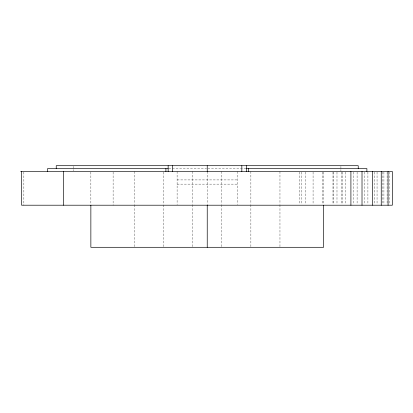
<?xml version="1.0" encoding="UTF-8"?>
<svg xmlns="http://www.w3.org/2000/svg" width="413" height="413" viewBox="0 0 413 413"><rect width="100%" height="100%" fill="white"/><g stroke="black" fill="none" stroke-linecap="round" stroke-linejoin="round"><path stroke-width="0.31" stroke-dasharray="2.06 1.55" d="M168.788 168.592L206.593 168.592M207.868 168.592L246.009 168.592M177.11 179.918L237.351 179.918M177.11 184.131L237.351 184.131M389.118 172.123L389.118 204.569M387.1 172.123L387.1 204.569M383.914 172.123L383.914 204.569M382.118 172.123L382.118 204.569M377.054 172.123L377.054 204.569M374.508 172.123L374.508 204.569M367.906 172.123L367.906 204.569M364.787 172.123L364.787 204.569M357.1 172.123L357.1 204.569M353.626 172.123L353.626 204.569M345.376 172.123L345.376 204.569M342.645 172.123L342.645 204.569M341.778 172.123L341.778 204.569M340.916 166.341L340.916 168.917M340.916 169.557L340.916 170.843M336.987 172.123L336.987 204.569M333.554 172.123L333.554 204.569M332.981 172.123L332.981 204.569M323.601 172.123L323.601 204.569M322.538 172.123L322.538 204.569M313.075 172.123L313.075 204.569M305.816 172.123L305.816 204.569M301.253 172.123L301.253 204.569M299.699 172.123L299.699 204.569M279.962 171.488L279.962 204.254M279.962 204.9L279.962 246.659M250.872 171.488L250.872 204.254M250.872 204.9L250.872 246.659M237.351 171.488L237.351 204.58M221.776 171.488L221.776 204.254M221.776 204.9L221.776 246.659M207.233 171.488L207.233 204.569M192.685 171.488L192.685 204.254M192.685 204.9L192.685 246.659M177.11 171.488L177.11 204.58M163.594 172.128L163.594 204.254M163.594 204.9L163.594 246.659M134.499 171.488L134.499 204.254M134.499 204.9L134.499 246.659M113.116 172.123L113.116 205.204M90.86 172.123L90.86 204.569M73.545 166.341L73.545 168.917M73.545 169.557L73.545 170.843M23.856 172.123L23.856 205.204"/><path stroke-width="0.62" d="M168.148 168.592L47.572 168.592L47.572 171.488M246.313 168.592L366.894 168.592L366.894 171.488M20.65 171.488L392.35 171.488L392.35 205.204L21.595 205.204L21.595 171.488M388.065 171.488L388.065 205.204M381.245 171.488L381.245 205.204M372.361 171.488L372.361 205.204M362.015 171.488L362.015 205.204M358.231 168.592L358.231 165.701L56.23 165.701L56.23 168.592M350.911 171.488L350.911 205.204M323.601 205.204L323.601 247.299L90.86 247.299L90.86 205.204M248.554 168.592L248.554 171.488M246.313 165.701L246.313 171.488M241.832 165.701L241.832 171.488M207.233 165.701L207.233 171.488M207.233 205.204L207.233 247.299M172.629 165.701L172.629 171.488M168.148 165.701L168.148 171.488M165.907 168.592L165.907 171.488M63.55 171.488L63.55 205.204"/></g></svg>
